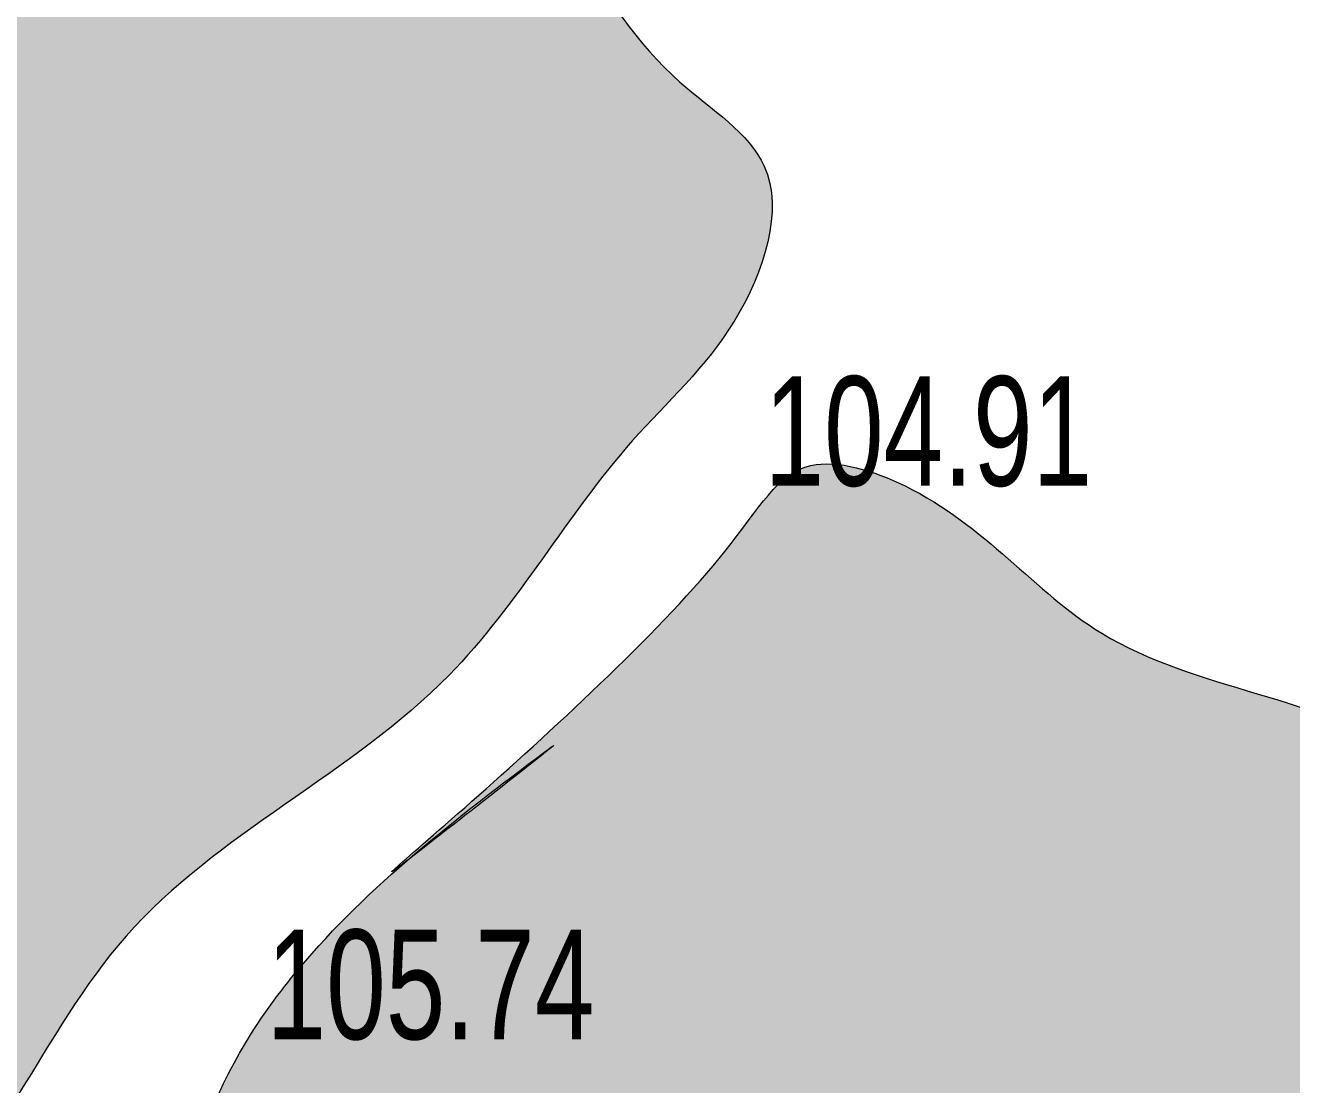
# Model space of a CAD drawing. Header units: metres. Extents: x 431006 to 434411, y 2469261 to 2473208.
# Drawn here: x 432380.08 to 432426.3, y 2471875.27 to 2471913.94 of the extents above; entities that cross this region are included whole.
import ezdxf

# ---------------------------------------------------------------- set-up
doc = ezdxf.new("R2010")
doc.units = ezdxf.units.M
doc.header["$MEASUREMENT"] = 0
doc.linetypes.add('ACAD_ISO02W100', pattern=[15, 12, -3])
doc.layers.add('CAO DO', color=8, linetype='Continuous', lineweight=18)
doc.layers.add('mat nuoc-ks', color=8, linetype='DUONG_MEP_NUOC', lineweight=18)
doc.styles.get("Standard").update_dxf_attribs({"font": 'arial.ttf'})
doc.linetypes.add('DUONG_MEP_NUOC', pattern='A,0.2,[130,ltypeshp.shx,S=0.15,R=0,X=0,Y=0.15],0.05,[130,ltypeshp.shx,S=0.15,R=0,X=0,Y=0.15],1', length=1.25)

msp = doc.modelspace()

# ---------------------------------------------------------------- hatches: boundary and pattern name
at = {"layer": 'mat nuoc-ks', "linetype": 'ACAD_ISO02W100'}
h = msp.add_hatch(dxfattribs=at)
h.set_pattern_fill('MUDST', color=9, scale=10, style=0)
edge = h.paths.add_edge_path()
edge.add_spline(control_points=[(432454.885, 2471844.906), (432453.743, 2471843.735), (432452.221, 2471841.011), (432449.679, 2471837.458), (432448.878, 2471833.398), (432452.13, 2471828.476), (432456.88, 2471822.112), (432464.332, 2471816.144), (432471.892, 2471812.587), (432477.682, 2471814.161), (432482.355, 2471814.896), (432487.687, 2471814.818), (432492.563, 2471813.421), (432497.749, 2471813.042), (432500.263, 2471816.428), (432500.281, 2471819.822), (432501.425, 2471823.209), (432498.179, 2471827.337), (432490.517, 2471826.073), (432482.429, 2471829.179), (432475.07, 2471833.483), (432472.236, 2471840.495), (432468.523, 2471845.056), (432469.008, 2471851.833), (432463.11, 2471850.795), (432458.396, 2471851.597), (432456.742, 2471847.577), (432455.784, 2471845.827), (432454.885, 2471844.906)], knot_values=[0, 0, 0, 0, 4.907698, 9.198282, 13.23321, 16.204981, 26.330746, 37.18561, 44.855517, 49.904104, 54.648013, 59.147831, 65.611945, 70.428928, 72.932066, 77.223848, 80.655469, 82.688982, 91.646183, 100.647606, 109.05736, 116.01793, 122.441503, 127.275139, 131.198062, 137.259811, 139.445885, 143.308001, 143.308001, 143.308001, 143.308001], degree=3, periodic=0)
edge = h.paths.add_edge_path()
edge.add_spline(control_points=[(432399.039, 2471887.418), (432395.847, 2471885.027), (432390.75, 2471881.111), (432386.338, 2471874.175), (432384.918, 2471866.4), (432396.437, 2471860.565), (432407.072, 2471852.814), (432419.892, 2471843.424), (432432.343, 2471844.513), (432437.668, 2471850.494), (432443.717, 2471857.425), (432437.078, 2471865.637), (432437.609, 2471873.692), (432438.501, 2471880.061), (432434.573, 2471883.889), (432429.438, 2471889.261), (432419.339, 2471889.925), (432414.421, 2471896.654), (432408.057, 2471898.605), (432404.616, 2471891.927), (432385.47, 2471876.742), (432400.514, 2471888.524), (432399.039, 2471887.418)], knot_values=[0, 0, 0, 0, 11.964381, 18.728651, 25.017518, 32.346973, 52.619067, 67.664658, 77.772566, 86.372389, 91.555968, 103.032299, 110.878588, 116.303196, 120.848039, 126.339436, 138.554712, 147.522504, 151.041707, 155.479834, 170.802374, 176.334366, 176.334366, 176.334366, 176.334366], degree=3, periodic=0)
edge = h.paths.add_edge_path()
edge.add_spline(control_points=[(432346.51, 2471919.661), (432344.748, 2471916.379), (432339.612, 2471910.366), (432332.699, 2471903.305), (432330.091, 2471896.509), (432330.112, 2471889.998), (432334.386, 2471882.603), (432337.673, 2471872.779), (432341.903, 2471864.463), (432341.419, 2471856.4), (432342.628, 2471849.349), (432339.719, 2471843.199), (432340.043, 2471838.571), (432338.515, 2471833.421), (432343.74, 2471834.263), (432347.293, 2471832.893), (432357.616, 2471833.395), (432361.125, 2471848.143), (432361.205, 2471864.292), (432377.386, 2471867.482), (432382.442, 2471882.408), (432395.563, 2471888.176), (432400.839, 2471897.884), (432406.307, 2471902.634), (432408.328, 2471908.918), (432401.264, 2471913.197), (432398.232, 2471922.756), (432389.146, 2471926.569), (432382.438, 2471931.945), (432376.248, 2471927.581), (432369.344, 2471924.613), (432362.584, 2471926.599), (432357.094, 2471929.267), (432351.546, 2471927.66), (432348.177, 2471923.571), (432347.117, 2471920.79), (432346.51, 2471919.661)], knot_values=[0, 0, 0, 0, 11.174396, 23.515688, 29.336219, 32.425837, 42.75321, 53.989626, 63.951091, 69.816069, 77.894615, 85.073624, 88.619159, 93.100596, 95.820134, 101.126349, 105.427087, 124.579899, 136.281995, 150.353628, 164.500194, 179.658831, 190.518371, 196.305427, 202.020065, 206.36991, 218.478405, 229.831317, 235.514845, 241.329429, 249.834355, 257.787271, 261.342151, 267.962088, 272.996817, 276.842777, 276.842777, 276.842777, 276.842777], degree=3, periodic=0)
edge = h.paths.add_edge_path()
edge.add_spline(control_points=[(432301.69, 2471920.116), (432307.025, 2471918.492), (432313.863, 2471915.673), (432322.686, 2471911.939), (432328.855, 2471914.967), (432332.01, 2471921.795), (432335.79, 2471927.645), (432339.591, 2471931.321), (432338.885, 2471935.67), (432332.368, 2471937.818), (432325.334, 2471942.614), (432318.253, 2471948.728), (432310.734, 2471951.194), (432303.488, 2471950.064), (432295.645, 2471948.493), (432287.975, 2471945.896), (432283.021, 2471940.112), (432279.589, 2471936.194), (432277.491, 2471929.852), (432284.879, 2471928.293), (432289.973, 2471923.642), (432297.121, 2471921.636), (432300.553, 2471920.462), (432301.69, 2471920.116)], knot_values=[0, 0, 0, 0, 16.730928, 23.147919, 26.665764, 36.110462, 44.56547, 48.149541, 50.967378, 55.983067, 66.677397, 77.311175, 83.568492, 89.674944, 98.924656, 107.890827, 113.087631, 121.099665, 125.027931, 128.859159, 139.505899, 146.883635, 150.449469, 150.449469, 150.449469, 150.449469], degree=3, periodic=0)
h.paths.add_polyline_path([(432440.973, 2471708.965), (432434.888, 2471711.053), (432423.354, 2471711.053), (432423.354, 2471697.439), (432423.354, 2471683.31), (432421.256, 2471674.324), (432423.345, 2471670.331), (432431.792, 2471667.608), (432439.512, 2471666.428), (432444.144, 2471677.773), (432446.06, 2471692.891), (432442.518, 2471705.597)])
h.paths.add_polyline_path([(432307.947, 2471929.649), (432315.9, 2471929.649), (432315.9, 2471938.483), (432307.947, 2471938.483)], flags=24)
h.paths.add_polyline_path([(432360.469, 2471888.403), (432368.423, 2471888.403), (432368.423, 2471897.237), (432360.469, 2471897.237)], flags=24)
h.paths.add_polyline_path([(432411.649, 2471863.072), (432419.602, 2471863.072), (432419.602, 2471871.906), (432411.649, 2471871.906)], flags=24)
h.paths.add_polyline_path([(432463.29, 2471827.148), (432471.243, 2471827.148), (432471.243, 2471835.983), (432463.29, 2471835.983)], flags=24)
h.paths.add_polyline_path([(432429.527, 2471686.692), (432437.48, 2471686.692), (432437.48, 2471695.526), (432429.527, 2471695.526)], flags=24)

# ---------------------------------------------------------------- linework, layer by layer
at = {"layer": 'mat nuoc-ks', "color": 9, "lineweight": 0}
for points, start_tangent, end_tangent in [([(432346.51, 2471919.661), (432339.775, 2471910.744), (432332.11, 2471901.072), (432330.227, 2471895.565), (432330.227, 2471892.475), (432333.887, 2471882.818), (432338.116, 2471872.408), (432341.436, 2471863.016), (432341.655, 2471857.155), (432341.773, 2471849.077), (432340.003, 2471842.12), (432339.767, 2471838.582), (432339.826, 2471834.101), (432342.54, 2471833.924), (432347.79, 2471833.158), (432352.081, 2471833.453), (432360.703, 2471850.555), (432363.345, 2471861.955), (432375.329, 2471869.33), (432383.759, 2471880.69), (432395.547, 2471890.221), (432402.237, 2471898.775), (432405.984, 2471903.185), (432407.054, 2471908.799), (432403.977, 2471911.873), (432396.883, 2471921.686), (432387.516, 2471928.101), (432382.432, 2471930.64), (432377.079, 2471928.368), (432369.051, 2471925.562), (432361.29, 2471927.299), (432357.945, 2471928.502), (432351.522, 2471926.898), (432348.198, 2471923.117), (432346.51, 2471919.661)], (-0.473107, -0.881005), (-0.473107, -0.881005)), ([(432399.039, 2471887.418), (432390.067, 2471879.503), (432386.628, 2471873.678), (432386.18, 2471867.405), (432391.862, 2471862.775), (432408.758, 2471851.573), (432422.065, 2471844.554), (432432.102, 2471845.753), (432438.519, 2471851.478), (432441.387, 2471855.796), (432438.087, 2471866.788), (432437.794, 2471874.629), (432437.647, 2471880.051), (432434.861, 2471883.642), (432430.738, 2471887.269), (432419.374, 2471891.75), (432412.197, 2471897.126), (432408.758, 2471897.873), (432405.618, 2471894.737), (432394.702, 2471883.983), (432399.039, 2471887.418)], (-0.800276, -0.599632), (-0.800276, -0.599632))]:
    msp.add_spline(points, degree=3, dxfattribs=dict(at, start_tangent=start_tangent, end_tangent=end_tangent))

# ---------------------------------------------------------------- texts
at = {"layer": 'CAO DO', "color": 9, "lineweight": 0, "width": 0.7}
for s, p in [('104.91', (432407.062, 2471897.133, 104.91)), ('105.74', (432388.889, 2471876.932, 105.736))]:
    msp.add_text(s, height=4, dxfattribs=at).set_placement(p)

doc.saveas('drawing.dxf')
